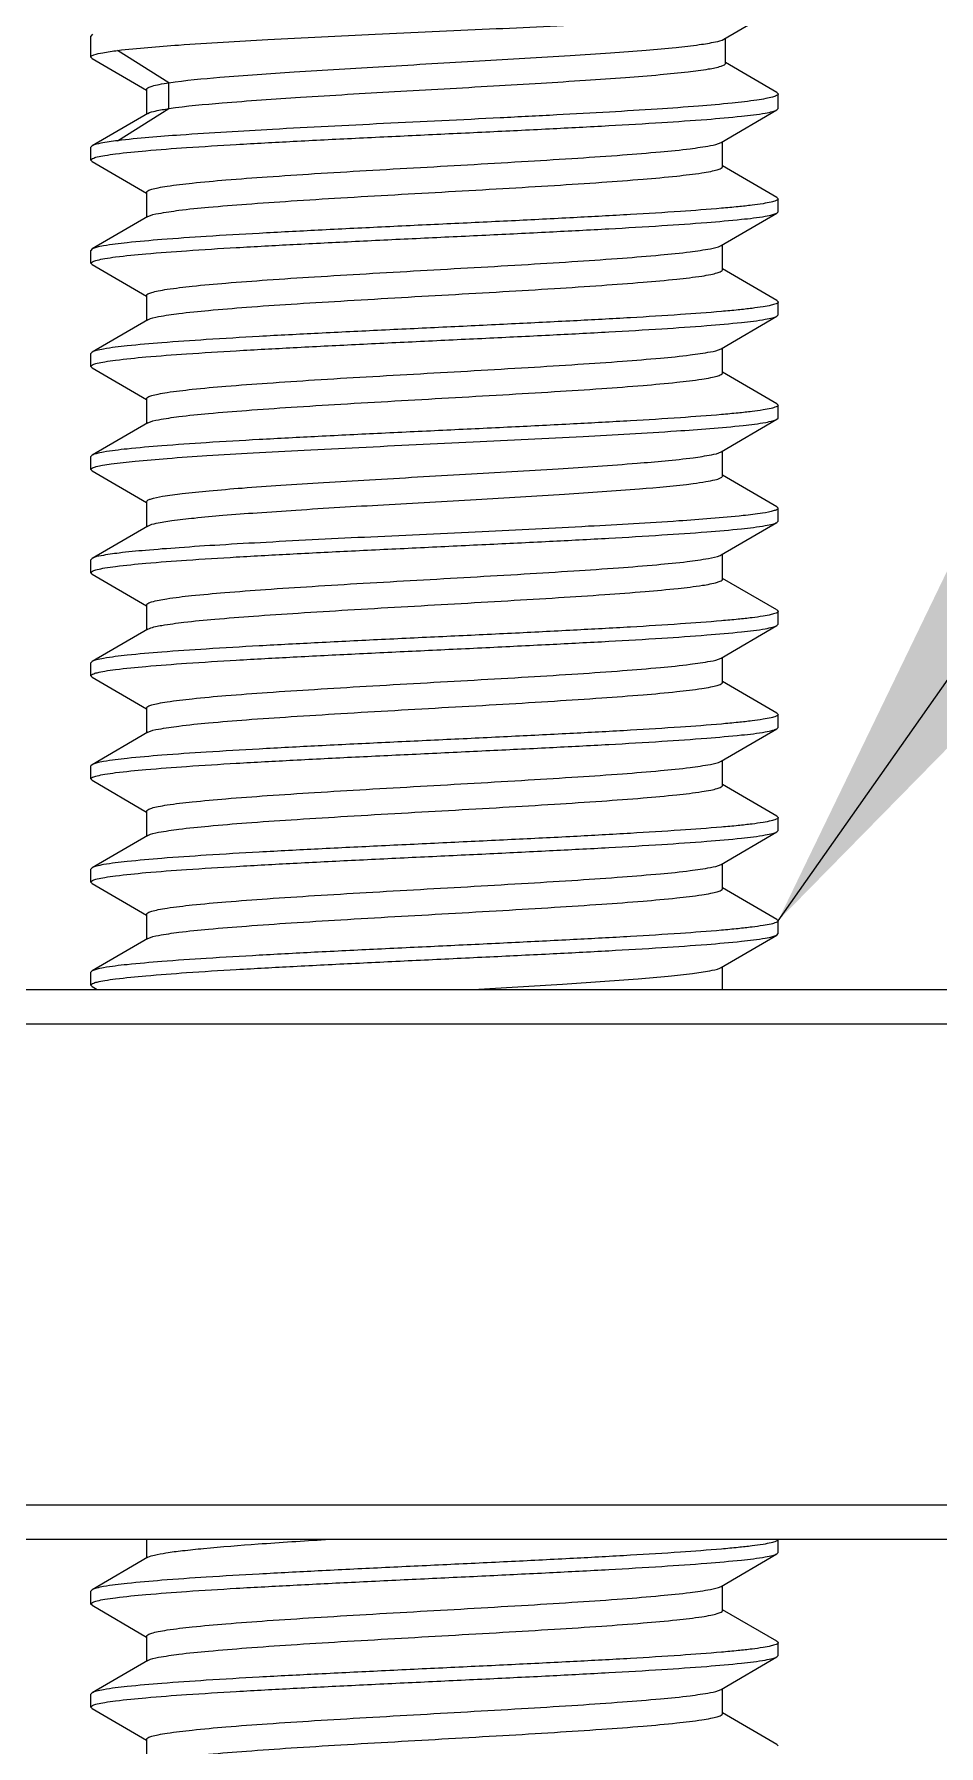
# Model space of a CAD drawing. Extents: x 1680110 to 4798266, y 269661 to 1249705.
# Drawn here: x 2406231.9 to 2406342, y 656400.1 to 656608.3 of the extents above; entities that cross this region are included whole.
import ezdxf

# ---------------------------------------------------------------- set-up
doc = ezdxf.new("R2010")
doc.units = 0
doc.header["$LTSCALE"] = 1000
doc.header["$MEASUREMENT"] = 0
doc.styles.get("Standard").update_dxf_attribs({"font": 'gbenor.shx', "bigfont": 'gbcbig.shx'})
doc.dimstyles.get("Standard").update_dxf_attribs({"dimscale": 100, "dimtxt": 3.5, "dimasz": 1, "dimexe": 2.5, "dimexo": 3, "dimgap": 1.5, "dimtad": 1, "dimdec": 0, "dimzin": 0, "dimdsep": 46, "dimtxsty": 'Standard', "dimblk": 'ARCHTICK', "dimcen": 0.09, "dimadec": 0, "dimazin": 0, "dimtfac": 1, "dimtdec": 0, "dimtix": 1, "dimtmove": 2, "dimatfit": 3, "dimfxl": 1, "dimtolj": 1, "dimtzin": 0, "dimarcsym": 0})

# ---------------------------------------------------------------- blocks, each defined once
blk = doc.blocks.new('gfhhrryyfd')
at = {"linetype": 'Continuous'}
for p, q in [((3695109.68, -1750836.74), (3695116.14, -1750832.98)), ((3695032.82, -1750836.14), (3695032.63, -1750836.36)), ((3695032.63, -1750838.91), (3695032.63, -1750836.36)), ((3695032.63, -1750838.91), (3695032.63, -1750836.36)), ((3695042.13, -1750842.04), (3695035.88, -1750838.11)), ((3695109.85, -1750839.68), (3695109.85, -1750836.64)), ((3695032.77, -1750839.07), (3695032.63, -1750838.91)), ((3695032.77, -1750839.07), (3695039.4, -1750842.93)), ((3695116.1, -1750843.21), (3695109.85, -1750839.59)), ((3695042.13, -1750845.18), (3695042.13, -1750842.04)), ((3695039.4, -1750842.83), (3695039.4, -1750845.87)), ((3695116.1, -1750843.21), (3695116.26, -1750843.4)), ((3695116.26, -1750845.18), (3695116.26, -1750843.4)), ((3695116.26, -1750845.18), (3695116.26, -1750843.4)), ((3695116.26, -1750843.4), (3695116.26, -1750843.43)), ((3695039.57, -1750845.77), (3695032.77, -1750849.72)), ((3695035.88, -1750849.09), (3695042.13, -1750845.18)), ((3695109.32, -1750849.3), (3695116.12, -1750845.34)), ((3695116.12, -1750845.34), (3695116.26, -1750845.18)), ((3695032.77, -1750849.72), (3695032.63, -1750849.88)), ((3695032.63, -1750851.45), (3695032.63, -1750849.88)), ((3695032.63, -1750851.45), (3695032.63, -1750849.88)), ((3695109.49, -1750852.24), (3695109.49, -1750849.2)), ((3695032.77, -1750851.62), (3695032.63, -1750851.45)), ((3695032.77, -1750851.62), (3695039.4, -1750855.48)), ((3695116.12, -1750855.99), (3695109.49, -1750852.14)), ((3695039.4, -1750855.38), (3695039.4, -1750858.42)), ((3695116.12, -1750855.99), (3695116.26, -1750856.15)), ((3695116.26, -1750857.73), (3695116.26, -1750856.15)), ((3695116.26, -1750857.73), (3695116.26, -1750856.15)), ((3695116.26, -1750856.15), (3695116.26, -1750856.18)), ((3695039.57, -1750858.32), (3695032.77, -1750862.26)), ((3695109.32, -1750861.85), (3695116.12, -1750857.89)), ((3695116.12, -1750857.89), (3695116.26, -1750857.73)), ((3695032.77, -1750862.26), (3695032.63, -1750862.43)), ((3695032.63, -1750864), (3695032.63, -1750862.43)), ((3695032.63, -1750864), (3695032.63, -1750862.43)), ((3695109.49, -1750864.79), (3695109.49, -1750861.75)), ((3695032.77, -1750864.16), (3695032.63, -1750864)), ((3695032.77, -1750864.16), (3695039.4, -1750868.02)), ((3695116.12, -1750868.53), (3695109.49, -1750864.69)), ((3695039.4, -1750867.92), (3695039.4, -1750870.96)), ((3695116.12, -1750868.53), (3695116.26, -1750868.7)), ((3695116.26, -1750870.27), (3695116.26, -1750868.7)), ((3695116.26, -1750870.27), (3695116.26, -1750868.7)), ((3695116.26, -1750868.7), (3695116.26, -1750868.72)), ((3695039.57, -1750870.86), (3695032.77, -1750874.81)), ((3695109.32, -1750874.39), (3695116.12, -1750870.43)), ((3695116.12, -1750870.43), (3695116.26, -1750870.27)), ((3695032.77, -1750874.81), (3695032.63, -1750874.97)), ((3695032.63, -1750876.54), (3695032.63, -1750874.97)), ((3695032.63, -1750876.54), (3695032.63, -1750874.97)), ((3695109.49, -1750877.33), (3695109.49, -1750874.29)), ((3695032.77, -1750876.71), (3695032.63, -1750876.54)), ((3695032.77, -1750876.71), (3695039.4, -1750880.57)), ((3695116.12, -1750881.08), (3695109.49, -1750877.24)), ((3695039.4, -1750880.47), (3695039.4, -1750883.51)), ((3695116.12, -1750881.08), (3695116.26, -1750881.24)), ((3695116.26, -1750882.82), (3695116.26, -1750881.24)), ((3695116.26, -1750882.82), (3695116.26, -1750881.24)), ((3695116.26, -1750881.24), (3695116.26, -1750881.27)), ((3695039.57, -1750883.41), (3695032.77, -1750887.35)), ((3695109.32, -1750886.94), (3695116.12, -1750882.98)), ((3695116.12, -1750882.98), (3695116.26, -1750882.82)), ((3695032.77, -1750887.35), (3695032.63, -1750887.52)), ((3695032.63, -1750889.09), (3695032.63, -1750887.52)), ((3695032.63, -1750889.09), (3695032.63, -1750887.52)), ((3695109.49, -1750889.88), (3695109.49, -1750886.84)), ((3695032.63, -1750889.09), (3695032.63, -1750889.07)), ((3695032.77, -1750889.25), (3695032.63, -1750889.09)), ((3695032.77, -1750889.25), (3695039.4, -1750893.11)), ((3695116.12, -1750893.63), (3695109.49, -1750889.78)), ((3695039.4, -1750893.02), (3695039.4, -1750896.05)), ((3695116.12, -1750893.63), (3695116.26, -1750893.79)), ((3695116.26, -1750895.36), (3695116.26, -1750893.79)), ((3695116.26, -1750895.36), (3695116.26, -1750893.79)), ((3695039.57, -1750895.96), (3695032.77, -1750899.9)), ((3695109.32, -1750899.48), (3695116.12, -1750895.53)), ((3695116.12, -1750895.53), (3695116.26, -1750895.36)), ((3695032.77, -1750899.9), (3695032.63, -1750900.06)), ((3695032.63, -1750901.63), (3695032.63, -1750900.06)), ((3695109.23, -1750899.53), (3695109.32, -1750899.48)), ((3695109.49, -1750902.42), (3695109.49, -1750899.39)), ((3695032.77, -1750901.8), (3695032.63, -1750901.63)), ((3695032.77, -1750901.8), (3695039.4, -1750905.66)), ((3695116.12, -1750906.17), (3695109.49, -1750902.33)), ((3695039.4, -1750905.56), (3695039.4, -1750908.6)), ((3695116.12, -1750906.17), (3695116.26, -1750906.34)), ((3695116.26, -1750907.91), (3695116.26, -1750906.34)), ((3695116.26, -1750907.91), (3695116.26, -1750906.34)), ((3695116.26, -1750906.34), (3695116.26, -1750906.36)), ((3695039.57, -1750908.5), (3695032.77, -1750912.44)), ((3695039.57, -1750908.5), (3695039.75, -1750908.42)), ((3695109.32, -1750912.03), (3695116.12, -1750908.07)), ((3695116.12, -1750908.07), (3695116.26, -1750907.91)), ((3695032.77, -1750912.44), (3695032.63, -1750912.61)), ((3695032.63, -1750914.18), (3695032.63, -1750912.61)), ((3695032.63, -1750914.18), (3695032.63, -1750912.61)), ((3695109.49, -1750914.97), (3695109.49, -1750911.93)), ((3695032.77, -1750914.34), (3695032.63, -1750914.18)), ((3695032.77, -1750914.34), (3695039.4, -1750918.2)), ((3695116.12, -1750918.72), (3695109.49, -1750914.87)), ((3695039.4, -1750918.11), (3695039.4, -1750921.14)), ((3695116.12, -1750918.72), (3695116.26, -1750918.88)), ((3695116.26, -1750920.45), (3695116.26, -1750918.88)), ((3695116.26, -1750920.45), (3695116.26, -1750918.88)), ((3695116.26, -1750918.88), (3695116.26, -1750918.9)), ((3695039.57, -1750921.05), (3695032.77, -1750924.99)), ((3695109.32, -1750924.57), (3695116.12, -1750920.62)), ((3695116.12, -1750920.62), (3695116.26, -1750920.45)), ((3695032.77, -1750924.99), (3695032.63, -1750925.15)), ((3695032.63, -1750926.72), (3695032.63, -1750925.15)), ((3695032.63, -1750926.72), (3695032.63, -1750925.15)), ((3695109.49, -1750927.51), (3695109.49, -1750924.48)), ((3695032.77, -1750926.89), (3695032.63, -1750926.72)), ((3695032.77, -1750926.89), (3695039.4, -1750930.75)), ((3695116.12, -1750931.26), (3695109.49, -1750927.42)), ((3695039.4, -1750930.65), (3695039.4, -1750933.69)), ((3695116.12, -1750931.26), (3695116.26, -1750931.43)), ((3695116.26, -1750933), (3695116.26, -1750931.43)), ((3695116.26, -1750933), (3695116.26, -1750931.43)), ((3695116.26, -1750931.43), (3695116.26, -1750931.45)), ((3695039.57, -1750933.59), (3695032.77, -1750937.53)), ((3695109.32, -1750937.12), (3695116.12, -1750933.16)), ((3695116.12, -1750933.16), (3695116.26, -1750933)), ((3695032.77, -1750937.53), (3695032.63, -1750937.7)), ((3695032.63, -1750939.27), (3695032.63, -1750937.7)), ((3695032.63, -1750939.27), (3695032.63, -1750937.7)), ((3695109.49, -1750940.06), (3695109.49, -1750937.02)), ((3695032.77, -1750939.43), (3695032.63, -1750939.27)), ((3695032.77, -1750939.43), (3695039.4, -1750943.29)), ((3695116.12, -1750943.81), (3695109.49, -1750939.96)), ((3695039.4, -1750943.2), (3695039.4, -1750946.23)), ((3695116.12, -1750943.81), (3695116.26, -1750943.97)), ((3695116.26, -1750945.54), (3695116.26, -1750943.97)), ((3695116.26, -1750945.54), (3695116.26, -1750943.97)), ((3695116.26, -1750943.97), (3695116.26, -1750943.99)), ((3695039.57, -1750946.14), (3695032.77, -1750950.08)), ((3695109.32, -1750949.66), (3695116.12, -1750945.71)), ((3695116.12, -1750945.71), (3695116.26, -1750945.54)), ((3695032.77, -1750950.08), (3695032.63, -1750950.24)), ((3695032.63, -1750951.82), (3695032.63, -1750950.24)), ((3695032.63, -1750951.82), (3695032.63, -1750950.24)), ((3695109.17, -1750949.74), (3695109.32, -1750949.66)), ((3695109.49, -1750952.34), (3695109.49, -1750949.57)), ((3694989.2, -1750952.34), (3695161.03, -1750952.34)), ((3695032.77, -1750951.98), (3695032.63, -1750951.82)), ((3695032.77, -1750951.98), (3695033.38, -1750952.34)), ((3694990.54, -1750956.52), (3695158.35, -1750956.52)), ((3695174.81, -1751015.06), (3694928.08, -1751015.06)), ((3695216.63, -1751019.24), (3694932.27, -1751019.24)), ((3695039.4, -1751019.24), (3695039.4, -1751021.51)), ((3695116.26, -1751020.81), (3695116.26, -1751019.24)), ((3695116.26, -1751020.81), (3695116.26, -1751019.24)), ((3695039.57, -1751021.41), (3695032.77, -1751025.35)), ((3695109.32, -1751024.94), (3695116.12, -1751020.98)), ((3695116.12, -1751020.98), (3695116.26, -1751020.81)), ((3695032.77, -1751025.35), (3695032.63, -1751025.52)), ((3695032.63, -1751027.09), (3695032.63, -1751025.52)), ((3695032.63, -1751027.09), (3695032.63, -1751025.52)), ((3695109.49, -1751027.88), (3695109.49, -1751024.84)), ((3695032.77, -1751027.25), (3695032.63, -1751027.09)), ((3695032.77, -1751027.25), (3695039.4, -1751031.11)), ((3695116.12, -1751031.62), (3695109.49, -1751027.78)), ((3695039.4, -1751031.01), (3695039.4, -1751034.05)), ((3695116.26, -1751033.36), (3695116.26, -1751031.79)), ((3695116.26, -1751033.36), (3695116.26, -1751031.79)), ((3695116.26, -1751031.79), (3695116.26, -1751031.81)), ((3695039.57, -1751033.95), (3695032.77, -1751037.9)), ((3695109.32, -1751037.48), (3695116.12, -1751033.52)), ((3695116.12, -1751033.52), (3695116.26, -1751033.36)), ((3695032.77, -1751037.9), (3695032.63, -1751038.06)), ((3695032.63, -1751039.63), (3695032.63, -1751038.06)), ((3695032.63, -1751039.63), (3695032.63, -1751038.06)), ((3695109.49, -1751040.42), (3695109.49, -1751037.38)), ((3695032.77, -1751039.8), (3695032.63, -1751039.63)), ((3695032.77, -1751039.8), (3695039.4, -1751043.66)), ((3695116.12, -1751044.17), (3695109.49, -1751040.32)), ((3695039.4, -1751043.56), (3695039.4, -1751046.6)), ((3695116.12, -1751044.17), (3695116.26, -1751044.33))]:
    blk.add_line(p, q, dxfattribs=at)
for points, knots in [([(3695035.88, -1750838.11), (3695038.34, -1750837.81), (3695044.44, -1750837.35), (3695054.89, -1750836.73), (3695067.5, -1750836.13), (3695080.88, -1750835.51), (3695091.84, -1750835), (3695099.87, -1750834.56), (3695104.95, -1750834.26), (3695109.18, -1750833.95), (3695112.46, -1750833.67), (3695114.65, -1750833.35), (3695115.81, -1750833.18), (3695116.14, -1750832.98)], [0, 0, 0, 0, 0.092558, 0.227667, 0.390531, 0.563263, 0.72685, 0.799502, 0.863318, 0.916535, 0.9577, 0.985721, 1, 1, 1, 1]), ([(3695032.99, -1750838.64), (3695033.35, -1750838.52), (3695034.31, -1750838.33), (3695035.28, -1750838.19), (3695035.88, -1750838.11)], [0, 0, 0, 0, 0.381972, 1, 1, 1, 1]), ([(3695042.13, -1750842.04), (3695044.18, -1750841.74), (3695049.27, -1750841.27), (3695058, -1750840.65), (3695068.54, -1750840.03), (3695079.73, -1750839.4), (3695088.92, -1750838.86), (3695095.68, -1750838.41), (3695099.98, -1750838.09), (3695103.58, -1750837.77), (3695106.4, -1750837.46), (3695108.34, -1750837.14), (3695109.37, -1750836.92), (3695109.68, -1750836.74)], [0, 0, 0, 0, 0.091917, 0.225875, 0.387382, 0.558899, 0.721827, 0.794479, 0.858578, 0.912404, 0.954539, 0.98392, 1, 1, 1, 1]), ([(3695032.63, -1750838.91), (3695032.63, -1750838.88), (3695032.7, -1750838.73), (3695032.87, -1750838.69), (3695032.99, -1750838.64)], [0, 0, 0, 0, 0.150032, 1, 1, 1, 1]), ([(3695042.13, -1750845.18), (3695044.28, -1750844.86), (3695049.62, -1750844.38), (3695058.78, -1750843.74), (3695069.79, -1750843.1), (3695079.54, -1750842.55), (3695087.29, -1750842.09), (3695092.65, -1750841.75), (3695097.49, -1750841.42), (3695101.64, -1750841.09), (3695105.02, -1750840.75), (3695107.48, -1750840.44), (3695108.99, -1750840.15), (3695109.66, -1750839.92), (3695109.85, -1750839.75), (3695109.85, -1750839.68)], [0, 0, 0, 0, 0.095824, 0.236156, 0.404676, 0.581721, 0.666965, 0.74667, 0.818513, 0.880413, 0.930596, 0.967658, 0.990667, 0.99686, 1, 1, 1, 1]), ([(3695039.4, -1750842.83), (3695039.4, -1750842.75), (3695039.68, -1750842.56), (3695040.18, -1750842.41), (3695041.05, -1750842.21), (3695041.73, -1750842.1), (3695042.13, -1750842.04)], [0, 0, 0, 0, 0.090831, 0.281881, 0.585261, 1, 1, 1, 1]), ([(3695116.26, -1750843.43), (3695116.24, -1750843.51), (3695115.98, -1750843.67), (3695115.49, -1750843.82), (3695114.68, -1750844), (3695113.05, -1750844.26), (3695110.31, -1750844.57), (3695106.27, -1750844.92), (3695101.29, -1750845.27), (3695095.54, -1750845.62), (3695089.18, -1750845.97), (3695080.01, -1750846.44), (3695068.48, -1750847), (3695055.5, -1750847.65), (3695044.71, -1750848.3), (3695038.42, -1750848.78), (3695035.88, -1750849.09)], [0, 0, 0, 0, 0.0033, 0.009857, 0.019984, 0.033682, 0.071486, 0.122281, 0.18463, 0.256736, 0.336512, 0.421646, 0.598027, 0.76553, 0.904858, 1, 1, 1, 1]), ([(3695032.63, -1750851.45), (3695032.63, -1750851.36), (3695032.95, -1750851.18), (3695033.49, -1750851.04), (3695034.46, -1750850.85), (3695036.42, -1750850.58), (3695039.75, -1750850.25), (3695044.64, -1750849.89), (3695050.62, -1750849.52), (3695057.47, -1750849.15), (3695064.93, -1750848.77), (3695072.75, -1750848.4), (3695080.62, -1750848.02), (3695088.27, -1750847.65), (3695095.42, -1750847.27), (3695101.8, -1750846.9), (3695107.19, -1750846.54), (3695111.38, -1750846.17), (3695114.06, -1750845.86), (3695115.49, -1750845.58), (3695115.96, -1750845.44), (3695116.12, -1750845.34)], [0, 0, 0, 0, 0.00322, 0.0104, 0.021911, 0.037725, 0.081756, 0.140993, 0.213313, 0.296099, 0.38634, 0.48076, 0.575929, 0.668382, 0.754759, 0.831923, 0.897075, 0.947869, 0.982512, 0.993416, 1, 1, 1, 1]), ([(3695039.57, -1750845.77), (3695039.85, -1750845.62), (3695040.72, -1750845.41), (3695041.57, -1750845.26), (3695042.13, -1750845.18)], [0, 0, 0, 0, 0.360548, 1, 1, 1, 1]), ([(3695035.88, -1750849.09), (3695035.19, -1750849.17), (3695034.16, -1750849.34), (3695033.09, -1750849.53), (3695032.77, -1750849.72)], [0, 0, 0, 0, 0.654168, 1, 1, 1, 1]), ([(3695039.4, -1750855.38), (3695039.4, -1750855.3), (3695039.65, -1750855.11), (3695040.12, -1750854.97), (3695040.92, -1750854.78), (3695042.55, -1750854.51), (3695045.31, -1750854.19), (3695049.37, -1750853.82), (3695054.34, -1750853.46), (3695060.03, -1750853.08), (3695066.24, -1750852.71), (3695074.91, -1750852.22), (3695083.5, -1750851.73), (3695091.7, -1750851.22), (3695097.07, -1750850.85), (3695101.61, -1750850.48), (3695105.2, -1750850.14), (3695107.64, -1750849.76), (3695108.94, -1750849.53), (3695109.32, -1750849.3)], [0, 0, 0, 0, 0.003516, 0.010771, 0.022251, 0.037963, 0.081622, 0.14032, 0.211989, 0.294071, 0.383621, 0.477423, 0.664258, 0.750574, 0.827953, 0.893625, 0.945254, 0.981055, 1, 1, 1, 1]), ([(3695039.57, -1750858.32), (3695039.96, -1750858.1), (3695041.26, -1750857.86), (3695043.7, -1750857.48), (3695047.29, -1750857.14), (3695051.83, -1750856.77), (3695057.2, -1750856.4), (3695065.4, -1750855.89), (3695073.99, -1750855.41), (3695082.66, -1750854.91), (3695088.87, -1750854.54), (3695094.56, -1750854.17), (3695099.53, -1750853.8), (3695103.59, -1750853.44), (3695106.34, -1750853.11), (3695107.97, -1750852.85), (3695108.77, -1750852.65), (3695109.24, -1750852.51), (3695109.49, -1750852.33), (3695109.49, -1750852.24)], [0, 0, 0, 0, 0.018976, 0.054803, 0.106452, 0.172137, 0.249523, 0.33584, 0.522662, 0.616451, 0.705987, 0.788054, 0.859709, 0.918395, 0.962045, 0.977755, 0.98923, 0.996486, 1, 1, 1, 1]), ([(3695116.26, -1750856.18), (3695116.24, -1750856.27), (3695115.9, -1750856.43), (3695115.32, -1750856.59), (3695114.31, -1750856.78), (3695112.98, -1750856.96), (3695111.29, -1750857.14), (3695108.39, -1750857.41), (3695104.02, -1750857.73), (3695098.02, -1750858.1), (3695091.17, -1750858.47), (3695083.72, -1750858.85), (3695075.93, -1750859.22), (3695068.08, -1750859.59), (3695060.47, -1750859.97), (3695053.36, -1750860.34), (3695047.01, -1750860.71), (3695041.65, -1750861.07), (3695037.49, -1750861.44), (3695034.82, -1750861.75), (3695033.4, -1750862.03), (3695032.93, -1750862.17), (3695032.77, -1750862.26)], [0, 0, 0, 0, 0.003588, 0.01121, 0.023135, 0.039326, 0.059664, 0.083976, 0.143635, 0.216182, 0.29901, 0.389133, 0.483302, 0.578116, 0.670151, 0.75609, 0.832833, 0.897615, 0.948118, 0.982576, 0.993432, 1, 1, 1, 1]), ([(3695032.63, -1750864), (3695032.63, -1750863.91), (3695032.95, -1750863.73), (3695033.49, -1750863.59), (3695034.46, -1750863.39), (3695036.42, -1750863.12), (3695039.75, -1750862.8), (3695044.64, -1750862.43), (3695050.62, -1750862.06), (3695057.47, -1750861.69), (3695064.93, -1750861.32), (3695072.75, -1750860.94), (3695080.62, -1750860.57), (3695088.27, -1750860.19), (3695095.42, -1750859.82), (3695101.8, -1750859.45), (3695107.19, -1750859.08), (3695111.38, -1750858.71), (3695114.06, -1750858.41), (3695115.49, -1750858.12), (3695115.96, -1750857.98), (3695116.12, -1750857.89)], [0, 0, 0, 0, 0.00322, 0.0104, 0.021911, 0.037726, 0.081758, 0.140994, 0.213314, 0.296099, 0.38634, 0.48076, 0.575927, 0.668379, 0.754757, 0.831923, 0.897075, 0.947869, 0.982512, 0.993416, 1, 1, 1, 1]), ([(3695039.4, -1750867.92), (3695039.4, -1750867.84), (3695039.65, -1750867.66), (3695040.12, -1750867.52), (3695040.92, -1750867.32), (3695042.55, -1750867.06), (3695045.31, -1750866.73), (3695049.37, -1750866.37), (3695054.34, -1750866), (3695060.03, -1750865.63), (3695066.24, -1750865.26), (3695074.91, -1750864.76), (3695083.5, -1750864.28), (3695091.7, -1750863.77), (3695097.07, -1750863.4), (3695101.61, -1750863.03), (3695105.2, -1750862.68), (3695107.64, -1750862.3), (3695108.94, -1750862.07), (3695109.32, -1750861.85)], [0, 0, 0, 0, 0.003515, 0.010772, 0.02225, 0.037963, 0.081622, 0.14032, 0.21199, 0.294071, 0.383622, 0.477423, 0.664258, 0.750574, 0.827954, 0.893625, 0.945254, 0.981055, 1, 1, 1, 1]), ([(3695039.57, -1750870.86), (3695039.96, -1750870.64), (3695041.26, -1750870.41), (3695043.7, -1750870.03), (3695047.29, -1750869.69), (3695051.83, -1750869.31), (3695057.2, -1750868.95), (3695065.4, -1750868.44), (3695073.99, -1750867.95), (3695082.66, -1750867.46), (3695088.87, -1750867.08), (3695094.56, -1750866.71), (3695099.53, -1750866.34), (3695103.59, -1750865.98), (3695106.34, -1750865.66), (3695107.97, -1750865.39), (3695108.77, -1750865.2), (3695109.24, -1750865.05), (3695109.49, -1750864.87), (3695109.49, -1750864.79)], [0, 0, 0, 0, 0.018976, 0.054803, 0.106452, 0.172137, 0.249523, 0.335841, 0.522662, 0.616452, 0.705988, 0.788055, 0.85971, 0.918396, 0.962045, 0.977753, 0.989231, 0.996484, 1, 1, 1, 1]), ([(3695116.26, -1750868.72), (3695116.24, -1750868.82), (3695115.9, -1750868.98), (3695115.32, -1750869.14), (3695114.31, -1750869.32), (3695112.98, -1750869.5), (3695111.29, -1750869.69), (3695108.39, -1750869.96), (3695104.02, -1750870.28), (3695098.02, -1750870.65), (3695091.17, -1750871.02), (3695083.72, -1750871.39), (3695075.93, -1750871.77), (3695068.08, -1750872.14), (3695060.47, -1750872.51), (3695053.36, -1750872.88), (3695047.01, -1750873.26), (3695041.65, -1750873.62), (3695037.49, -1750873.99), (3695034.82, -1750874.29), (3695033.4, -1750874.58), (3695032.93, -1750874.72), (3695032.77, -1750874.81)], [0, 0, 0, 0, 0.003588, 0.011209, 0.023134, 0.039324, 0.059662, 0.083974, 0.143632, 0.21618, 0.299009, 0.389132, 0.4833, 0.578113, 0.670149, 0.756088, 0.83283, 0.897612, 0.948116, 0.982575, 0.993432, 1, 1, 1, 1]), ([(3695032.63, -1750876.54), (3695032.63, -1750876.45), (3695032.95, -1750876.27), (3695033.49, -1750876.13), (3695034.46, -1750875.94), (3695036.42, -1750875.67), (3695039.75, -1750875.34), (3695044.64, -1750874.98), (3695050.62, -1750874.61), (3695057.47, -1750874.24), (3695064.93, -1750873.86), (3695072.75, -1750873.49), (3695080.62, -1750873.11), (3695088.27, -1750872.74), (3695095.42, -1750872.37), (3695101.8, -1750871.99), (3695107.19, -1750871.63), (3695111.38, -1750871.26), (3695114.06, -1750870.95), (3695115.49, -1750870.67), (3695115.96, -1750870.53), (3695116.12, -1750870.43)], [0, 0, 0, 0, 0.00322, 0.0104, 0.021911, 0.037726, 0.081758, 0.140994, 0.213312, 0.296095, 0.386336, 0.480757, 0.575924, 0.668376, 0.754755, 0.831922, 0.897076, 0.94787, 0.982512, 0.993416, 1, 1, 1, 1]), ([(3695039.4, -1750880.47), (3695039.4, -1750880.39), (3695039.65, -1750880.2), (3695040.12, -1750880.06), (3695040.92, -1750879.87), (3695042.55, -1750879.6), (3695045.31, -1750879.28), (3695049.37, -1750878.91), (3695054.34, -1750878.55), (3695060.03, -1750878.17), (3695066.24, -1750877.8), (3695074.91, -1750877.31), (3695083.5, -1750876.82), (3695091.7, -1750876.31), (3695097.07, -1750875.94), (3695101.61, -1750875.57), (3695105.2, -1750875.23), (3695107.64, -1750874.85), (3695108.94, -1750874.62), (3695109.32, -1750874.39)], [0, 0, 0, 0, 0.003515, 0.010772, 0.02225, 0.037963, 0.081622, 0.14032, 0.21199, 0.294071, 0.383622, 0.477423, 0.664258, 0.750575, 0.827954, 0.893625, 0.945255, 0.981055, 1, 1, 1, 1]), ([(3695039.57, -1750883.41), (3695039.96, -1750883.19), (3695041.26, -1750882.95), (3695043.7, -1750882.57), (3695047.29, -1750882.23), (3695051.83, -1750881.86), (3695057.2, -1750881.49), (3695065.4, -1750880.98), (3695073.99, -1750880.5), (3695082.66, -1750880), (3695088.87, -1750879.63), (3695094.56, -1750879.26), (3695099.53, -1750878.89), (3695103.59, -1750878.53), (3695106.34, -1750878.2), (3695107.97, -1750877.94), (3695108.77, -1750877.74), (3695109.24, -1750877.6), (3695109.49, -1750877.42), (3695109.49, -1750877.33)], [0, 0, 0, 0, 0.018976, 0.054802, 0.106452, 0.172137, 0.249523, 0.33584, 0.522662, 0.616451, 0.705987, 0.788054, 0.85971, 0.918396, 0.962045, 0.977753, 0.989231, 0.996484, 1, 1, 1, 1]), ([(3695116.26, -1750881.27), (3695116.24, -1750881.36), (3695115.9, -1750881.52), (3695115.32, -1750881.68), (3695114.31, -1750881.87), (3695112.98, -1750882.05), (3695111.29, -1750882.23), (3695108.39, -1750882.5), (3695104.02, -1750882.82), (3695098.02, -1750883.19), (3695091.17, -1750883.56), (3695083.72, -1750883.94), (3695075.93, -1750884.31), (3695068.08, -1750884.68), (3695060.47, -1750885.06), (3695053.36, -1750885.43), (3695047.01, -1750885.8), (3695041.65, -1750886.16), (3695037.49, -1750886.53), (3695034.82, -1750886.84), (3695033.4, -1750887.12), (3695032.93, -1750887.26), (3695032.77, -1750887.35)], [0, 0, 0, 0, 0.003588, 0.011208, 0.023133, 0.039323, 0.05966, 0.083972, 0.14363, 0.21618, 0.29901, 0.389134, 0.483301, 0.578116, 0.670152, 0.75609, 0.832831, 0.897611, 0.948116, 0.982575, 0.993432, 1, 1, 1, 1]), ([(3695032.63, -1750889.07), (3695032.65, -1750888.99), (3695032.91, -1750888.84), (3695033.37, -1750888.7), (3695034.15, -1750888.54), (3695035.71, -1750888.3), (3695038.34, -1750888.02), (3695042.23, -1750887.7), (3695047.02, -1750887.37), (3695052.57, -1750887.05), (3695058.73, -1750886.72), (3695067.66, -1750886.27), (3695078.98, -1750885.74), (3695091.86, -1750885.11), (3695102.82, -1750884.49), (3695109.32, -1750884.02), (3695112.02, -1750883.72)], [0, 0, 0, 0, 0.003125, 0.009451, 0.019259, 0.032549, 0.069278, 0.118709, 0.179497, 0.249964, 0.328153, 0.411892, 0.586609, 0.754787, 0.897843, 1, 1, 1, 1]), ([(3695112.02, -1750883.72), (3695112.94, -1750883.62), (3695114.15, -1750883.49), (3695115.51, -1750883.2), (3695115.97, -1750883.07), (3695116.12, -1750882.98)], [0, 0, 0, 0, 0.663188, 0.872597, 1, 1, 1, 1]), ([(3695039.4, -1750893.02), (3695039.4, -1750892.95), (3695039.58, -1750892.78), (3695040.23, -1750892.56), (3695041.67, -1750892.27), (3695044.03, -1750891.96), (3695047.27, -1750891.64), (3695051.27, -1750891.31), (3695055.91, -1750890.99), (3695061.08, -1750890.66), (3695068.58, -1750890.21), (3695078.1, -1750889.67), (3695088.96, -1750889.04), (3695098.19, -1750888.42), (3695103.66, -1750887.94), (3695105.93, -1750887.65)], [0, 0, 0, 0, 0.003115, 0.009182, 0.031659, 0.067841, 0.116843, 0.177337, 0.247648, 0.325812, 0.409643, 0.584814, 0.753648, 0.897352, 1, 1, 1, 1]), ([(3695105.93, -1750887.65), (3695106.68, -1750887.55), (3695107.8, -1750887.37), (3695108.97, -1750887.14), (3695109.32, -1750886.94)], [0, 0, 0, 0, 0.650272, 1, 1, 1, 1]), ([(3695105.93, -1750890.79), (3695106.45, -1750890.72), (3695107.33, -1750890.6), (3695108.47, -1750890.37), (3695109.11, -1750890.2), (3695109.49, -1750889.99), (3695109.49, -1750889.88)], [0, 0, 0, 0, 0.417669, 0.72318, 0.914162, 1, 1, 1, 1]), ([(3695039.57, -1750895.96), (3695039.88, -1750895.78), (3695040.87, -1750895.56), (3695042.74, -1750895.25), (3695045.46, -1750894.95), (3695048.92, -1750894.63), (3695053.05, -1750894.32), (3695059.56, -1750893.88), (3695068.45, -1750893.35), (3695079.35, -1750892.74), (3695089.74, -1750892.13), (3695098.55, -1750891.52), (3695103.76, -1750891.07), (3695105.93, -1750890.79)], [0, 0, 0, 0, 0.015918, 0.044768, 0.086031, 0.138698, 0.201427, 0.272595, 0.432694, 0.602452, 0.764307, 0.901529, 1, 1, 1, 1]), ([(3695115.78, -1750894.09), (3695115.32, -1750894.24), (3695114.06, -1750894.45), (3695112.8, -1750894.61), (3695112.02, -1750894.7)], [0, 0, 0, 0, 0.381874, 1, 1, 1, 1]), ([(3695116.26, -1750893.79), (3695116.26, -1750893.82), (3695116.16, -1750894), (3695115.94, -1750894.04), (3695115.78, -1750894.09)], [0, 0, 0, 0, 0.139134, 1, 1, 1, 1]), ([(3695032.63, -1750901.63), (3695032.63, -1750901.54), (3695032.95, -1750901.36), (3695033.49, -1750901.22), (3695034.46, -1750901.03), (3695036.42, -1750900.76), (3695039.75, -1750900.43), (3695044.64, -1750900.07), (3695050.62, -1750899.7), (3695057.47, -1750899.33), (3695064.93, -1750898.95), (3695072.75, -1750898.58), (3695080.62, -1750898.2), (3695088.27, -1750897.83), (3695095.42, -1750897.46), (3695101.8, -1750897.08), (3695107.19, -1750896.72), (3695111.38, -1750896.35), (3695114.06, -1750896.04), (3695115.49, -1750895.76), (3695115.96, -1750895.62), (3695116.12, -1750895.53)], [0, 0, 0, 0, 0.00322, 0.0104, 0.02191, 0.037724, 0.081755, 0.140991, 0.213309, 0.296091, 0.386332, 0.480756, 0.575929, 0.668382, 0.75476, 0.831926, 0.89708, 0.947873, 0.982513, 0.993416, 1, 1, 1, 1]), ([(3695112.02, -1750894.7), (3695109.41, -1750894.98), (3695103.13, -1750895.44), (3695092.55, -1750896.05), (3695080.06, -1750896.66), (3695066.98, -1750897.28), (3695056.34, -1750897.81), (3695048.56, -1750898.25), (3695043.66, -1750898.57), (3695039.57, -1750898.89), (3695036.39, -1750899.18), (3695034.24, -1750899.51), (3695033.1, -1750899.7), (3695032.77, -1750899.9)], [0, 0, 0, 0, 0.099084, 0.237374, 0.400417, 0.571145, 0.731654, 0.802733, 0.865141, 0.917241, 0.957682, 0.985448, 1, 1, 1, 1]), ([(3695039.4, -1750905.56), (3695039.4, -1750905.48), (3695039.64, -1750905.3), (3695040.44, -1750905.05), (3695042.26, -1750904.72), (3695045.21, -1750904.38), (3695049.22, -1750904.02), (3695054.12, -1750903.65), (3695059.74, -1750903.28), (3695065.89, -1750902.91), (3695074.48, -1750902.42), (3695083.02, -1750901.94), (3695091.21, -1750901.43), (3695096.59, -1750901.07), (3695101.19, -1750900.7), (3695104.86, -1750900.35), (3695107.42, -1750899.98), (3695108.79, -1750899.74), (3695109.23, -1750899.53)], [0, 0, 0, 0, 0.003482, 0.010642, 0.037446, 0.080513, 0.138446, 0.209238, 0.290402, 0.379073, 0.472115, 0.658103, 0.744468, 0.822278, 0.888788, 0.94167, 0.979112, 1, 1, 1, 1]), ([(3695039.75, -1750908.42), (3695040.23, -1750908.22), (3695041.65, -1750907.97), (3695044.3, -1750907.6), (3695048.02, -1750907.26), (3695052.66, -1750906.89), (3695058.07, -1750906.53), (3695066.23, -1750906.02), (3695074.73, -1750905.55), (3695083.27, -1750905.05), (3695089.36, -1750904.69), (3695094.93, -1750904.32), (3695099.78, -1750903.96), (3695103.75, -1750903.6), (3695106.67, -1750903.26), (3695108.47, -1750902.93), (3695109.25, -1750902.69), (3695109.49, -1750902.5), (3695109.49, -1750902.42)], [0, 0, 0, 0, 0.022346, 0.06101, 0.114819, 0.181948, 0.260071, 0.346467, 0.531818, 0.624293, 0.712309, 0.792791, 0.862932, 0.920298, 0.962926, 0.989453, 0.996544, 1, 1, 1, 1]), ([(3695116.26, -1750906.36), (3695116.24, -1750906.45), (3695115.9, -1750906.61), (3695115.32, -1750906.77), (3695114.31, -1750906.96), (3695112.98, -1750907.14), (3695111.29, -1750907.32), (3695108.39, -1750907.59), (3695104.02, -1750907.91), (3695098.03, -1750908.28), (3695091.17, -1750908.65), (3695083.72, -1750909.03), (3695075.93, -1750909.4), (3695068.08, -1750909.77), (3695060.47, -1750910.15), (3695053.36, -1750910.52), (3695047.01, -1750910.89), (3695041.65, -1750911.25), (3695037.49, -1750911.62), (3695034.82, -1750911.93), (3695033.4, -1750912.21), (3695032.93, -1750912.35), (3695032.77, -1750912.44)], [0, 0, 0, 0, 0.003586, 0.011204, 0.023126, 0.039313, 0.059647, 0.083957, 0.143613, 0.216161, 0.298989, 0.389113, 0.483287, 0.578107, 0.670147, 0.756086, 0.832829, 0.897612, 0.948117, 0.982576, 0.993432, 1, 1, 1, 1]), ([(3695032.63, -1750914.18), (3695032.63, -1750914.09), (3695032.95, -1750913.91), (3695033.49, -1750913.77), (3695034.46, -1750913.57), (3695036.42, -1750913.31), (3695039.75, -1750912.98), (3695044.64, -1750912.62), (3695050.62, -1750912.25), (3695057.47, -1750911.87), (3695064.93, -1750911.5), (3695072.75, -1750911.12), (3695080.62, -1750910.75), (3695088.27, -1750910.37), (3695095.42, -1750910), (3695101.8, -1750909.63), (3695107.19, -1750909.26), (3695111.38, -1750908.9), (3695114.06, -1750908.59), (3695115.49, -1750908.3), (3695115.96, -1750908.16), (3695116.12, -1750908.07)], [0, 0, 0, 0, 0.00322, 0.0104, 0.02191, 0.037724, 0.081754, 0.14099, 0.21331, 0.296094, 0.386335, 0.48076, 0.575932, 0.668386, 0.754762, 0.831926, 0.897079, 0.947872, 0.982513, 0.993416, 1, 1, 1, 1]), ([(3695039.4, -1750918.11), (3695039.4, -1750918.02), (3695039.65, -1750917.84), (3695040.12, -1750917.7), (3695040.92, -1750917.5), (3695042.55, -1750917.24), (3695045.31, -1750916.91), (3695049.37, -1750916.55), (3695054.34, -1750916.18), (3695060.03, -1750915.81), (3695066.24, -1750915.44), (3695074.91, -1750914.94), (3695083.5, -1750914.46), (3695091.7, -1750913.95), (3695097.07, -1750913.58), (3695101.61, -1750913.21), (3695105.2, -1750912.86), (3695107.64, -1750912.48), (3695108.94, -1750912.25), (3695109.32, -1750912.03)], [0, 0, 0, 0, 0.003515, 0.010772, 0.02225, 0.037963, 0.081623, 0.14032, 0.21199, 0.294071, 0.383622, 0.477423, 0.664258, 0.750574, 0.827954, 0.893625, 0.945254, 0.981055, 1, 1, 1, 1]), ([(3695039.57, -1750921.05), (3695039.96, -1750920.82), (3695041.26, -1750920.59), (3695043.7, -1750920.21), (3695047.29, -1750919.87), (3695051.83, -1750919.49), (3695057.2, -1750919.13), (3695065.4, -1750918.62), (3695073.99, -1750918.13), (3695082.66, -1750917.64), (3695088.87, -1750917.26), (3695094.56, -1750916.89), (3695099.53, -1750916.52), (3695103.59, -1750916.16), (3695106.34, -1750915.84), (3695107.97, -1750915.57), (3695108.77, -1750915.38), (3695109.24, -1750915.23), (3695109.49, -1750915.05), (3695109.49, -1750914.97)], [0, 0, 0, 0, 0.018976, 0.054803, 0.106452, 0.172137, 0.249523, 0.33584, 0.522662, 0.616452, 0.705988, 0.788055, 0.85971, 0.918396, 0.962046, 0.977753, 0.989231, 0.996484, 1, 1, 1, 1]), ([(3695116.26, -1750918.9), (3695116.24, -1750919), (3695115.9, -1750919.16), (3695115.32, -1750919.32), (3695114.31, -1750919.5), (3695112.98, -1750919.68), (3695111.29, -1750919.87), (3695108.39, -1750920.14), (3695104.02, -1750920.46), (3695098.03, -1750920.83), (3695091.18, -1750921.2), (3695083.72, -1750921.57), (3695075.93, -1750921.95), (3695068.08, -1750922.32), (3695060.47, -1750922.69), (3695053.36, -1750923.07), (3695047.01, -1750923.44), (3695041.65, -1750923.8), (3695037.49, -1750924.17), (3695034.82, -1750924.47), (3695033.4, -1750924.76), (3695032.93, -1750924.9), (3695032.77, -1750924.99)], [0, 0, 0, 0, 0.003585, 0.011201, 0.023122, 0.039308, 0.059642, 0.083951, 0.143606, 0.216151, 0.298977, 0.389102, 0.483275, 0.578097, 0.670138, 0.75608, 0.832826, 0.897611, 0.948117, 0.982576, 0.993432, 1, 1, 1, 1]), ([(3695032.63, -1750926.72), (3695032.63, -1750926.63), (3695032.95, -1750926.45), (3695033.49, -1750926.31), (3695034.46, -1750926.12), (3695036.42, -1750925.85), (3695039.75, -1750925.53), (3695044.64, -1750925.16), (3695050.62, -1750924.79), (3695057.47, -1750924.42), (3695064.93, -1750924.04), (3695072.75, -1750923.67), (3695080.62, -1750923.29), (3695088.27, -1750922.92), (3695095.42, -1750922.55), (3695101.8, -1750922.17), (3695107.19, -1750921.81), (3695111.38, -1750921.44), (3695114.06, -1750921.14), (3695115.49, -1750920.85), (3695115.96, -1750920.71), (3695116.12, -1750920.62)], [0, 0, 0, 0, 0.00322, 0.0104, 0.02191, 0.037725, 0.081755, 0.140991, 0.213311, 0.296097, 0.386338, 0.48076, 0.575931, 0.668384, 0.754761, 0.831924, 0.897077, 0.94787, 0.982513, 0.993416, 1, 1, 1, 1]), ([(3695039.4, -1750930.65), (3695039.4, -1750930.57), (3695039.65, -1750930.39), (3695040.12, -1750930.24), (3695040.92, -1750930.05), (3695042.55, -1750929.78), (3695045.31, -1750929.46), (3695049.37, -1750929.1), (3695054.34, -1750928.73), (3695060.03, -1750928.36), (3695066.24, -1750927.98), (3695074.91, -1750927.49), (3695083.5, -1750927), (3695091.7, -1750926.49), (3695097.07, -1750926.13), (3695101.61, -1750925.75), (3695105.2, -1750925.41), (3695107.64, -1750925.03), (3695108.94, -1750924.8), (3695109.32, -1750924.57)], [0, 0, 0, 0, 0.003516, 0.010771, 0.022251, 0.037963, 0.081622, 0.14032, 0.21199, 0.294071, 0.383622, 0.477423, 0.664258, 0.750575, 0.827954, 0.893625, 0.945255, 0.981055, 1, 1, 1, 1]), ([(3695039.57, -1750933.59), (3695039.96, -1750933.37), (3695041.26, -1750933.14), (3695043.7, -1750932.76), (3695047.29, -1750932.41), (3695051.83, -1750932.04), (3695057.2, -1750931.67), (3695065.4, -1750931.16), (3695073.99, -1750930.68), (3695082.66, -1750930.18), (3695088.87, -1750929.81), (3695094.56, -1750929.44), (3695099.53, -1750929.07), (3695103.59, -1750928.71), (3695106.34, -1750928.38), (3695107.97, -1750928.12), (3695108.77, -1750927.92), (3695109.24, -1750927.78), (3695109.49, -1750927.6), (3695109.49, -1750927.51)], [0, 0, 0, 0, 0.018976, 0.054802, 0.106452, 0.172137, 0.249523, 0.33584, 0.522661, 0.616451, 0.705987, 0.788054, 0.85971, 0.918396, 0.962045, 0.977753, 0.989231, 0.996484, 1, 1, 1, 1]), ([(3695116.26, -1750931.45), (3695116.24, -1750931.55), (3695115.9, -1750931.7), (3695115.32, -1750931.86), (3695114.31, -1750932.05), (3695112.98, -1750932.23), (3695111.29, -1750932.42), (3695108.39, -1750932.68), (3695104.02, -1750933), (3695098.03, -1750933.37), (3695091.17, -1750933.75), (3695083.72, -1750934.12), (3695075.93, -1750934.49), (3695068.08, -1750934.87), (3695060.47, -1750935.24), (3695053.36, -1750935.61), (3695047.01, -1750935.98), (3695041.65, -1750936.35), (3695037.49, -1750936.71), (3695034.82, -1750937.02), (3695033.4, -1750937.3), (3695032.93, -1750937.44), (3695032.77, -1750937.53)], [0, 0, 0, 0, 0.003585, 0.011203, 0.023125, 0.039313, 0.059647, 0.083957, 0.143613, 0.216157, 0.298984, 0.389108, 0.48328, 0.578099, 0.670138, 0.756081, 0.832827, 0.897612, 0.948117, 0.982575, 0.993432, 1, 1, 1, 1]), ([(3695032.63, -1750939.27), (3695032.63, -1750939.18), (3695032.95, -1750939), (3695033.49, -1750938.86), (3695034.46, -1750938.66), (3695036.42, -1750938.4), (3695039.75, -1750938.07), (3695044.64, -1750937.71), (3695050.62, -1750937.34), (3695057.47, -1750936.96), (3695064.93, -1750936.59), (3695072.75, -1750936.21), (3695080.62, -1750935.84), (3695088.27, -1750935.46), (3695095.42, -1750935.09), (3695101.8, -1750934.72), (3695107.19, -1750934.35), (3695111.38, -1750933.99), (3695114.06, -1750933.68), (3695115.49, -1750933.39), (3695115.96, -1750933.25), (3695116.12, -1750933.16)], [0, 0, 0, 0, 0.00322, 0.0104, 0.021911, 0.037726, 0.081758, 0.140994, 0.213315, 0.2961, 0.386342, 0.480761, 0.575929, 0.668381, 0.754759, 0.831923, 0.897075, 0.947869, 0.982512, 0.993416, 1, 1, 1, 1]), ([(3695039.4, -1750943.2), (3695039.4, -1750943.11), (3695039.65, -1750942.93), (3695040.12, -1750942.79), (3695040.92, -1750942.59), (3695042.55, -1750942.33), (3695045.31, -1750942), (3695049.37, -1750941.64), (3695054.34, -1750941.27), (3695060.03, -1750940.9), (3695066.24, -1750940.53), (3695074.91, -1750940.03), (3695083.5, -1750939.55), (3695091.7, -1750939.04), (3695097.07, -1750938.67), (3695101.61, -1750938.3), (3695105.2, -1750937.96), (3695107.64, -1750937.57), (3695108.94, -1750937.34), (3695109.32, -1750937.12)], [0, 0, 0, 0, 0.003517, 0.010771, 0.022252, 0.037962, 0.081622, 0.14032, 0.211989, 0.294071, 0.383621, 0.477423, 0.664258, 0.750574, 0.827954, 0.893625, 0.945254, 0.981055, 1, 1, 1, 1]), ([(3695039.57, -1750946.14), (3695039.96, -1750945.91), (3695041.26, -1750945.68), (3695043.7, -1750945.3), (3695047.29, -1750944.96), (3695051.83, -1750944.59), (3695057.2, -1750944.22), (3695065.4, -1750943.71), (3695073.99, -1750943.22), (3695082.66, -1750942.73), (3695088.87, -1750942.35), (3695094.56, -1750941.98), (3695099.53, -1750941.62), (3695103.59, -1750941.25), (3695106.34, -1750940.93), (3695107.97, -1750940.66), (3695108.77, -1750940.47), (3695109.24, -1750940.33), (3695109.49, -1750940.14), (3695109.49, -1750940.06)], [0, 0, 0, 0, 0.018976, 0.054803, 0.106452, 0.172137, 0.249523, 0.33584, 0.522661, 0.616451, 0.705987, 0.788054, 0.859709, 0.918395, 0.962045, 0.977755, 0.98923, 0.996486, 1, 1, 1, 1]), ([(3695116.26, -1750943.99), (3695116.24, -1750944.09), (3695115.9, -1750944.25), (3695115.32, -1750944.41), (3695114.31, -1750944.59), (3695112.98, -1750944.77), (3695111.29, -1750944.96), (3695108.39, -1750945.23), (3695104.02, -1750945.55), (3695098.02, -1750945.92), (3695091.17, -1750946.29), (3695083.72, -1750946.66), (3695075.93, -1750947.04), (3695068.08, -1750947.41), (3695060.47, -1750947.78), (3695053.36, -1750948.16), (3695047.01, -1750948.53), (3695041.65, -1750948.89), (3695037.49, -1750949.26), (3695034.82, -1750949.56), (3695033.4, -1750949.85), (3695032.93, -1750949.99), (3695032.77, -1750950.08)], [0, 0, 0, 0, 0.003588, 0.011209, 0.023134, 0.039325, 0.059662, 0.083974, 0.143632, 0.216179, 0.299007, 0.38913, 0.483299, 0.578112, 0.670147, 0.756087, 0.83283, 0.897612, 0.948116, 0.982576, 0.993432, 1, 1, 1, 1]), ([(3695032.63, -1750951.82), (3695032.63, -1750951.73), (3695032.95, -1750951.54), (3695033.49, -1750951.4), (3695034.46, -1750951.21), (3695036.42, -1750950.94), (3695039.75, -1750950.62), (3695044.64, -1750950.25), (3695050.62, -1750949.88), (3695057.47, -1750949.51), (3695064.93, -1750949.13), (3695072.75, -1750948.76), (3695080.62, -1750948.38), (3695088.27, -1750948.01), (3695095.42, -1750947.64), (3695101.8, -1750947.26), (3695107.19, -1750946.9), (3695111.38, -1750946.53), (3695114.06, -1750946.23), (3695115.49, -1750945.94), (3695115.96, -1750945.8), (3695116.12, -1750945.71)], [0, 0, 0, 0, 0.00322, 0.0104, 0.021911, 0.037726, 0.081758, 0.140994, 0.213313, 0.296096, 0.386337, 0.480758, 0.575925, 0.668376, 0.754755, 0.831922, 0.897075, 0.947869, 0.982512, 0.993416, 1, 1, 1, 1]), ([(3695079.16, -1750952.34), (3695082.78, -1750952.13), (3695089.47, -1750951.73), (3695097.38, -1750951.2), (3695102.66, -1750950.75), (3695105.57, -1750950.44), (3695107.66, -1750950.13), (3695108.78, -1750949.9), (3695109.17, -1750949.74)], [0, 0, 0, 0, 0.36033, 0.666702, 0.789385, 0.887306, 0.95801, 1, 1, 1, 1]), ([(3695116.26, -1751019.26), (3695116.24, -1751019.36), (3695115.9, -1751019.52), (3695115.32, -1751019.68), (3695114.31, -1751019.86), (3695112.98, -1751020.05), (3695111.29, -1751020.23), (3695108.39, -1751020.5), (3695104.02, -1751020.82), (3695098.02, -1751021.19), (3695091.17, -1751021.56), (3695083.72, -1751021.94), (3695075.93, -1751022.31), (3695068.08, -1751022.68), (3695060.47, -1751023.06), (3695053.36, -1751023.43), (3695047.01, -1751023.8), (3695041.65, -1751024.16), (3695037.49, -1751024.53), (3695034.82, -1751024.83), (3695033.4, -1751025.12), (3695032.93, -1751025.26), (3695032.77, -1751025.35)], [0, 0, 0, 0, 0.003588, 0.011208, 0.023132, 0.039323, 0.05966, 0.083972, 0.14363, 0.216176, 0.299003, 0.389126, 0.483297, 0.578112, 0.670148, 0.756088, 0.832832, 0.897614, 0.948118, 0.982576, 0.993432, 1, 1, 1, 1]), ([(3695039.57, -1751021.41), (3695039.81, -1751021.27), (3695040.56, -1751021.08), (3695041.96, -1751020.82), (3695043.96, -1751020.57), (3695047.69, -1751020.18), (3695053.5, -1751019.73), (3695058.44, -1751019.41), (3695061.18, -1751019.24)], [0, 0, 0, 0, 0.038163, 0.10417, 0.197373, 0.316251, 0.622193, 1, 1, 1, 1]), ([(3695032.63, -1751027.09), (3695032.63, -1751027), (3695032.95, -1751026.82), (3695033.49, -1751026.67), (3695034.46, -1751026.48), (3695036.42, -1751026.21), (3695039.75, -1751025.89), (3695044.64, -1751025.52), (3695050.62, -1751025.15), (3695057.47, -1751024.78), (3695064.93, -1751024.41), (3695072.75, -1751024.03), (3695080.62, -1751023.66), (3695088.27, -1751023.28), (3695095.42, -1751022.91), (3695101.8, -1751022.54), (3695107.19, -1751022.17), (3695111.38, -1751021.8), (3695114.06, -1751021.5), (3695115.49, -1751021.21), (3695115.96, -1751021.07), (3695116.12, -1751020.98)], [0, 0, 0, 0, 0.00322, 0.0104, 0.021911, 0.037726, 0.081758, 0.140994, 0.213315, 0.296099, 0.386341, 0.480761, 0.575928, 0.66838, 0.754758, 0.831923, 0.897075, 0.947869, 0.982512, 0.993416, 1, 1, 1, 1]), ([(3695039.4, -1751031.01), (3695039.4, -1751030.93), (3695039.65, -1751030.75), (3695040.12, -1751030.6), (3695040.92, -1751030.41), (3695042.55, -1751030.14), (3695045.31, -1751029.82), (3695049.37, -1751029.46), (3695054.34, -1751029.09), (3695060.03, -1751028.72), (3695066.24, -1751028.35), (3695074.91, -1751027.85), (3695083.5, -1751027.37), (3695091.7, -1751026.85), (3695097.07, -1751026.49), (3695101.61, -1751026.11), (3695105.2, -1751025.77), (3695107.64, -1751025.39), (3695108.94, -1751025.16), (3695109.32, -1751024.94)], [0, 0, 0, 0, 0.003516, 0.010771, 0.022251, 0.037963, 0.081622, 0.140321, 0.21199, 0.294072, 0.383623, 0.477425, 0.66426, 0.750577, 0.827956, 0.893627, 0.945256, 0.981055, 1, 1, 1, 1]), ([(3695039.57, -1751033.95), (3695039.96, -1751033.73), (3695041.26, -1751033.5), (3695043.7, -1751033.12), (3695047.29, -1751032.78), (3695051.83, -1751032.4), (3695057.2, -1751032.03), (3695065.4, -1751031.52), (3695073.99, -1751031.04), (3695082.66, -1751030.54), (3695088.87, -1751030.17), (3695094.56, -1751029.8), (3695099.53, -1751029.43), (3695103.59, -1751029.07), (3695106.34, -1751028.75), (3695107.97, -1751028.48), (3695108.77, -1751028.29), (3695109.24, -1751028.14), (3695109.49, -1751027.96), (3695109.49, -1751027.88)], [0, 0, 0, 0, 0.018976, 0.054802, 0.10645, 0.172134, 0.249519, 0.335835, 0.522655, 0.616444, 0.70598, 0.788047, 0.859703, 0.91839, 0.962041, 0.977751, 0.989229, 0.996485, 1, 1, 1, 1]), ([(3695116.26, -1751031.81), (3695116.24, -1751031.91), (3695115.9, -1751032.06), (3695115.32, -1751032.23), (3695114.31, -1751032.41), (3695112.98, -1751032.59), (3695111.29, -1751032.78), (3695108.39, -1751033.05), (3695104.02, -1751033.37), (3695098.02, -1751033.74), (3695091.17, -1751034.11), (3695083.72, -1751034.48), (3695075.93, -1751034.85), (3695068.08, -1751035.23), (3695060.47, -1751035.6), (3695053.36, -1751035.97), (3695047.01, -1751036.34), (3695041.65, -1751036.71), (3695037.49, -1751037.07), (3695034.82, -1751037.38), (3695033.4, -1751037.67), (3695032.93, -1751037.8), (3695032.77, -1751037.9)], [0, 0, 0, 0, 0.003588, 0.011209, 0.023134, 0.039324, 0.059662, 0.083974, 0.143632, 0.216179, 0.299008, 0.389132, 0.4833, 0.578112, 0.670148, 0.756087, 0.83283, 0.897612, 0.948116, 0.982575, 0.993432, 1, 1, 1, 1]), ([(3695032.63, -1751039.63), (3695032.63, -1751039.54), (3695032.95, -1751039.36), (3695033.49, -1751039.22), (3695034.46, -1751039.03), (3695036.42, -1751038.76), (3695039.75, -1751038.43), (3695044.64, -1751038.07), (3695050.62, -1751037.7), (3695057.47, -1751037.33), (3695064.93, -1751036.95), (3695072.75, -1751036.58), (3695080.62, -1751036.2), (3695088.27, -1751035.83), (3695095.42, -1751035.45), (3695101.8, -1751035.08), (3695107.19, -1751034.72), (3695111.38, -1751034.35), (3695114.06, -1751034.04), (3695115.49, -1751033.75), (3695115.96, -1751033.62), (3695116.12, -1751033.52)], [0, 0, 0, 0, 0.00322, 0.0104, 0.021911, 0.037726, 0.081758, 0.140994, 0.213312, 0.296095, 0.386336, 0.480757, 0.575924, 0.668375, 0.754754, 0.831922, 0.897076, 0.94787, 0.982512, 0.993416, 1, 1, 1, 1]), ([(3695039.4, -1751043.56), (3695039.4, -1751043.48), (3695039.65, -1751043.29), (3695040.12, -1751043.15), (3695040.92, -1751042.96), (3695042.55, -1751042.69), (3695045.31, -1751042.37), (3695049.37, -1751042), (3695054.34, -1751041.63), (3695060.03, -1751041.26), (3695066.24, -1751040.89), (3695074.91, -1751040.39), (3695083.5, -1751039.91), (3695091.7, -1751039.4), (3695097.07, -1751039.03), (3695101.61, -1751038.66), (3695105.2, -1751038.32), (3695107.64, -1751037.94), (3695108.94, -1751037.7), (3695109.32, -1751037.48)], [0, 0, 0, 0, 0.003516, 0.010771, 0.022251, 0.037963, 0.081622, 0.14032, 0.211989, 0.294071, 0.383621, 0.477423, 0.664258, 0.750574, 0.827954, 0.893625, 0.945254, 0.981055, 1, 1, 1, 1]), ([(3695039.57, -1751046.5), (3695039.96, -1751046.28), (3695041.26, -1751046.04), (3695043.7, -1751045.66), (3695047.29, -1751045.32), (3695051.83, -1751044.95), (3695057.2, -1751044.58), (3695065.4, -1751044.07), (3695073.99, -1751043.59), (3695082.66, -1751043.09), (3695088.87, -1751042.72), (3695094.56, -1751042.35), (3695099.53, -1751041.98), (3695103.59, -1751041.61), (3695106.34, -1751041.29), (3695107.97, -1751041.02), (3695108.77, -1751040.83), (3695109.24, -1751040.69), (3695109.49, -1751040.5), (3695109.49, -1751040.42)], [0, 0, 0, 0, 0.018976, 0.054803, 0.106452, 0.172137, 0.249523, 0.33584, 0.522662, 0.616451, 0.705988, 0.788055, 0.85971, 0.918396, 0.962045, 0.977754, 0.989231, 0.996485, 1, 1, 1, 1])]:
    blk.add_open_spline(points, degree=3, knots=knots, dxfattribs=at)
blk.add_open_spline([(3695116.12, -1751031.62), (3695116.18, -1751031.66), (3695116.26, -1751031.72), (3695116.26, -1751031.79)], degree=3, dxfattribs=at)
blk.add_leader([(3695116.26, -1750943.97), (3695847.91, -1749904.8)], dimstyle='Standard', override={"dimgap": 20, "dimtad": 0})

msp = doc.modelspace()

# ---------------------------------------------------------------- block references
at = {"lineweight": -3, "xscale": 0.9999959468841553, "yscale": 0.9999959506094456, "zscale": 0.9999959495959999}
msp.add_blockref('gfhhrryyfd', (-1288778.82, 2407437.34), dxfattribs=at)

doc.saveas('drawing.dxf')
